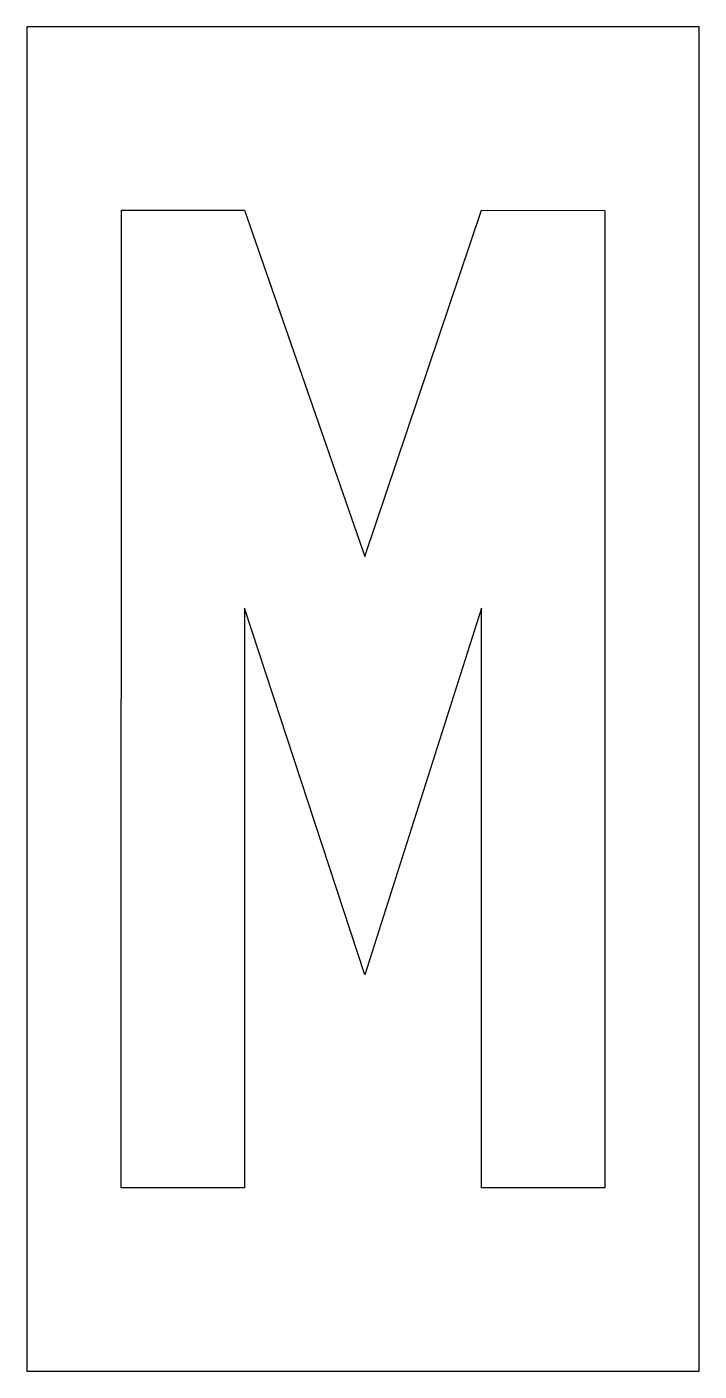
# Model space of a CAD drawing. Extents: x 0 to 11, y 0 to 22.
import ezdxf

# ---------------------------------------------------------------- set-up
doc = ezdxf.new("R2010")
doc.units = 0
doc.layers.add('CUT', color=7, linetype='Continuous')
doc.layers.add('OUTSIDE', color=1, linetype='Continuous')

msp = doc.modelspace()

# ---------------------------------------------------------------- linework, layer by layer
at = {"layer": 'CUT'}
msp.add_lwpolyline([(7.4374, 3.0022), (7.4369, 12.4869), (5.5284, 6.4835), (3.5631, 12.487), (3.5626, 3.0019), (1.5423, 3.0002), (1.5455, 19), (3.5625, 19), (5.5274, 13.3299), (7.4378, 19), (9.4577, 18.9974), (9.4577, 3)], close=True, dxfattribs=at)
at = {"layer": 'OUTSIDE'}
msp.add_lwpolyline([(0, 0), (11, 0), (11, 22), (0, 22)], close=True, dxfattribs=at)

doc.saveas('drawing.dxf')
